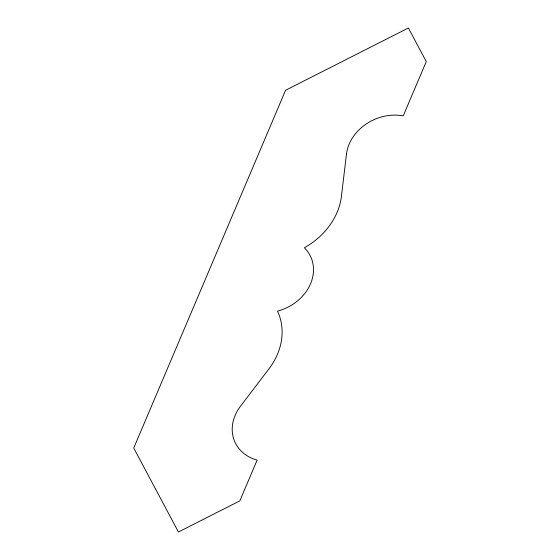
<?xml version="1.0" encoding="UTF-8"?>
<svg xmlns="http://www.w3.org/2000/svg" width="560" height="560" viewBox="0 0 560 560"><rect width="100%" height="100%" fill="white"/><g stroke="black" fill="none" stroke-linecap="round" stroke-linejoin="round"><path stroke-width="0.84" d="M346.472 154.098L341.411 196.427A69.615 57.645 -24.4 0 1 309.351 244.755L304.409 247.765A43.967 36.407 -24.4 0 1 277.501 311.164A69.615 57.645 -24.4 0 1 268.926 368.886L240.506 406.196A43.764 36.239 -24.4 0 0 257.131 460.11L239.834 500.864L178.423 532L133.735 448.028L285.572 90.265L408.387 28L426.265 61.586L403.221 115.885A43.764 36.239 -24.4 0 0 346.472 154.098"/></g></svg>
